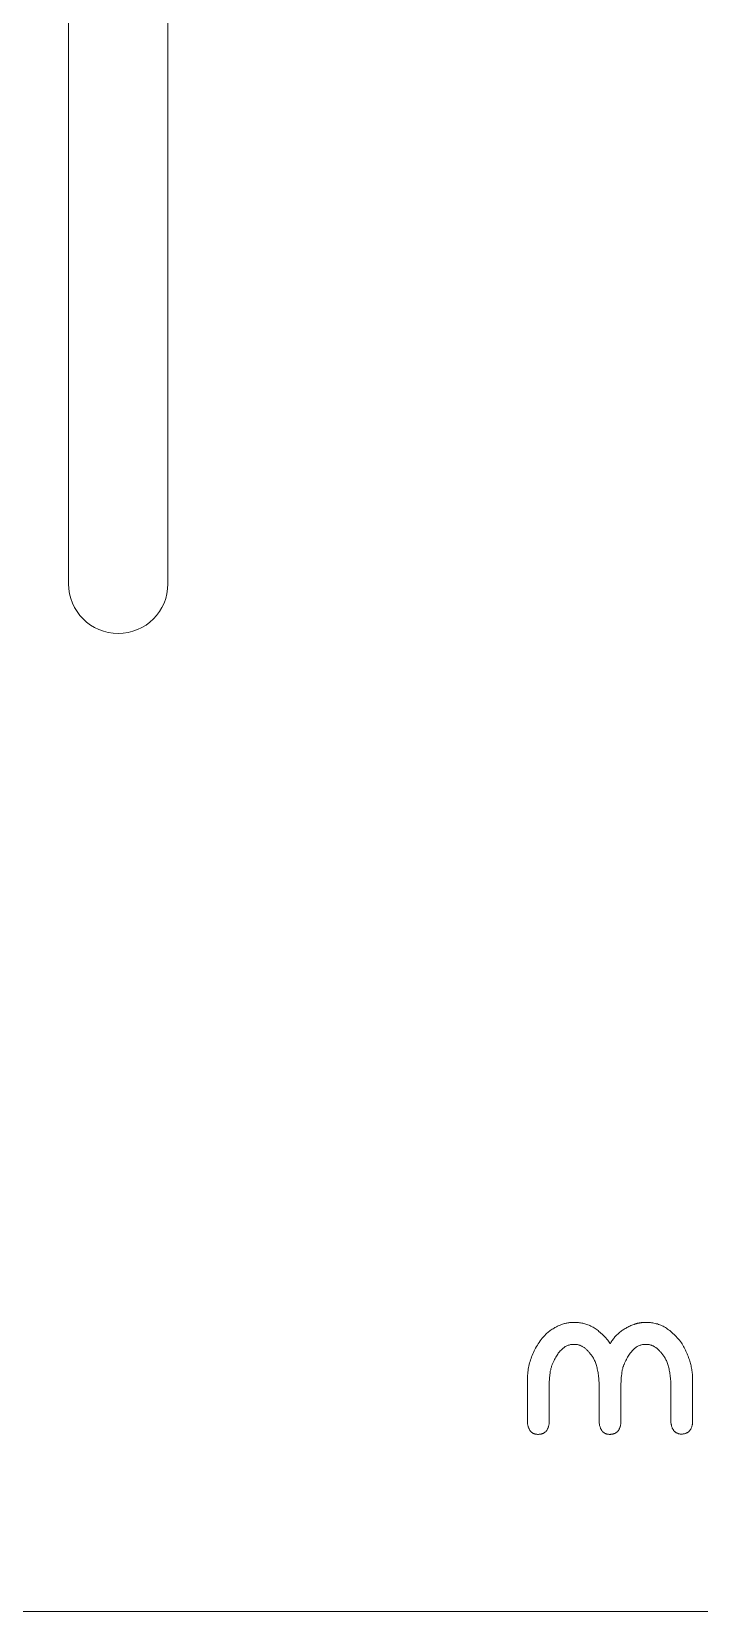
# Model space of a CAD drawing. Header units: metres. Extents: x -2538 to 7610, y -1082 to -498.
# Drawn here: x 6831.6 to 6882.5, y -1081.9 to -961.3 of the extents above; entities that cross this region are included whole.
import ezdxf

# ---------------------------------------------------------------- set-up
doc = ezdxf.new("R2010")
doc.units = ezdxf.units.M
doc.linetypes.add('AUSGEZOGEN', pattern=[0])
doc.layers.add('Standard', color=7, linetype='AUSGEZOGEN', lineweight=25)

msp = doc.modelspace()

# ---------------------------------------------------------------- linework, layer by layer
at = {"layer": 'Standard', "color": 7, "linetype": 'AUSGEZOGEN', "lineweight": 13}
for p, q in [((6834.42, -1003.47), (6834.42, -888.71)), ((6842, -888.71), (6842, -1003.47))]:
    msp.add_line(p, q, dxfattribs=at)
for points in [[(6413.64, -1081.87), (6975.64, -1081.87), (6975.64, -519.87), (6413.64, -519.87), (6413.64, -1081.87)], [(6872.82, -1059.84), (6872.82, -1059.84), (6872.82, -1059.84), (6872.82, -1059.84), (6872.83, -1059.84), (6872.84, -1059.84), (6872.85, -1059.84), (6872.86, -1059.84), (6872.87, -1059.84), (6872.89, -1059.84), (6872.9, -1059.84), (6872.92, -1059.84), (6872.93, -1059.84), (6872.95, -1059.84), (6872.96, -1059.84), (6872.98, -1059.84), (6873, -1059.84), (6873.01, -1059.84), (6873.03, -1059.84), (6873.04, -1059.84), (6873.06, -1059.84), (6873.07, -1059.84), (6873.09, -1059.84), (6873.1, -1059.84), (6873.11, -1059.84), (6873.12, -1059.84), (6873.13, -1059.84), (6873.13, -1059.84), (6873.14, -1059.84), (6873.14, -1059.84), (6873.14, -1059.84), (6873.23, -1059.84), (6873.31, -1059.84), (6873.39, -1059.85), (6873.47, -1059.86), (6873.55, -1059.87), (6873.63, -1059.89), (6873.71, -1059.9), (6873.79, -1059.93), (6873.87, -1059.95), (6873.95, -1059.98), (6874.03, -1060.01), (6874.11, -1060.04), (6874.18, -1060.07), (6874.26, -1060.11), (6874.34, -1060.15), (6874.42, -1060.19), (6874.49, -1060.24), (6874.57, -1060.29), (6874.65, -1060.34), (6874.72, -1060.4), (6874.8, -1060.45), (6874.87, -1060.51), (6874.95, -1060.58), (6875.02, -1060.64), (6875.1, -1060.71), (6875.17, -1060.78), (6875.25, -1060.85), (6875.32, -1060.93), (6875.39, -1061.01), (6875.47, -1061.09), (6875.48, -1061.11), (6875.5, -1061.13), (6875.51, -1061.15), (6875.52, -1061.16), (6875.53, -1061.18), (6875.55, -1061.19), (6875.56, -1061.21), (6875.57, -1061.22), (6875.58, -1061.24), (6875.59, -1061.25), (6875.6, -1061.26), (6875.61, -1061.28), (6875.62, -1061.29), (6875.62, -1061.3), (6875.63, -1061.31), (6875.64, -1061.32), (6875.65, -1061.33), (6875.65, -1061.34), (6875.66, -1061.35), (6875.66, -1061.36), (6875.67, -1061.37), (6875.67, -1061.38), (6875.67, -1061.38), (6875.68, -1061.39), (6875.68, -1061.4), (6875.68, -1061.4), (6875.68, -1061.41), (6875.69, -1061.41), (6875.69, -1061.42), (6875.69, -1061.42), (6875.69, -1061.42), (6875.69, -1061.42), (6875.69, -1061.42), (6875.69, -1061.42), (6875.69, -1061.42), (6875.69, -1061.42), (6875.69, -1061.42), (6875.7, -1061.42), (6875.7, -1061.42), (6875.7, -1061.42), (6875.7, -1061.42), (6875.71, -1061.42), (6875.71, -1061.42), (6875.71, -1061.42), (6875.71, -1061.42), (6875.72, -1061.42), (6875.72, -1061.42), (6875.72, -1061.42), (6875.72, -1061.42), (6875.73, -1061.42), (6875.73, -1061.42), (6875.73, -1061.42), (6875.73, -1061.42), (6875.74, -1061.42), (6875.74, -1061.42), (6875.74, -1061.42), (6875.74, -1061.42), (6875.74, -1061.42), (6875.74, -1061.42), (6875.74, -1061.42), (6875.78, -1061.36), (6875.82, -1061.29), (6875.86, -1061.23), (6875.9, -1061.17), (6875.95, -1061.11), (6875.99, -1061.05), (6876.04, -1060.99), (6876.09, -1060.93), (6876.14, -1060.88), (6876.19, -1060.82), (6876.24, -1060.77), (6876.3, -1060.71), (6876.35, -1060.66), (6876.41, -1060.61), (6876.47, -1060.56), (6876.53, -1060.52), (6876.59, -1060.47), (6876.66, -1060.42), (6876.72, -1060.38), (6876.79, -1060.34), (6876.86, -1060.3), (6876.93, -1060.25), (6877, -1060.22), (6877.07, -1060.18), (6877.15, -1060.14), (6877.22, -1060.1), (6877.3, -1060.07), (6877.38, -1060.04), (6877.46, -1060), (6877.55, -1059.97), (6877.57, -1059.96), (6877.59, -1059.96), (6877.62, -1059.95), (6877.64, -1059.94), (6877.66, -1059.93), (6877.69, -1059.92), (6877.71, -1059.92), (6877.74, -1059.91), (6877.76, -1059.9), (6877.79, -1059.9), (6877.81, -1059.89), (6877.83, -1059.89), (6877.86, -1059.88), (6877.88, -1059.87), (6877.91, -1059.87), (6877.93, -1059.87), (6877.96, -1059.86), (6877.98, -1059.86), (6878.01, -1059.85), (6878.03, -1059.85), (6878.06, -1059.85), (6878.08, -1059.85), (6878.11, -1059.84), (6878.13, -1059.84), (6878.16, -1059.84), (6878.18, -1059.84), (6878.21, -1059.84), (6878.23, -1059.84), (6878.26, -1059.84), (6878.28, -1059.84), (6878.29, -1059.84), (6878.29, -1059.84), (6878.29, -1059.84), (6878.3, -1059.84), (6878.31, -1059.84), (6878.32, -1059.84), (6878.33, -1059.84), (6878.34, -1059.84), (6878.35, -1059.84), (6878.37, -1059.84), (6878.38, -1059.84), (6878.4, -1059.84), (6878.42, -1059.84), (6878.43, -1059.84), (6878.45, -1059.84), (6878.46, -1059.84), (6878.48, -1059.84), (6878.5, -1059.84), (6878.51, -1059.84), (6878.53, -1059.84), (6878.54, -1059.84), (6878.55, -1059.84), (6878.57, -1059.84), (6878.58, -1059.84), (6878.59, -1059.84), (6878.6, -1059.84), (6878.6, -1059.84), (6878.61, -1059.84), (6878.61, -1059.84), (6878.61, -1059.84), (6878.7, -1059.84), (6878.79, -1059.84), (6878.88, -1059.85), (6878.97, -1059.86), (6879.06, -1059.88), (6879.15, -1059.9), (6879.24, -1059.92), (6879.33, -1059.94), (6879.42, -1059.97), (6879.5, -1060.01), (6879.59, -1060.04), (6879.68, -1060.08), (6879.76, -1060.12), (6879.85, -1060.17), (6879.93, -1060.22), (6880.02, -1060.27), (6880.1, -1060.33), (6880.18, -1060.39), (6880.27, -1060.45), (6880.35, -1060.52), (6880.43, -1060.59), (6880.51, -1060.66), (6880.6, -1060.74), (6880.68, -1060.82), (6880.76, -1060.9), (6880.84, -1060.99), (6880.92, -1061.08), (6881, -1061.17), (6881.08, -1061.27), (6881.16, -1061.37), (6881.21, -1061.46), (6881.26, -1061.56), (6881.32, -1061.65), (6881.37, -1061.74), (6881.41, -1061.84), (6881.46, -1061.93), (6881.5, -1062.02), (6881.55, -1062.12), (6881.59, -1062.21), (6881.63, -1062.3), (6881.66, -1062.4), (6881.7, -1062.49), (6881.73, -1062.58), (6881.76, -1062.67), (6881.79, -1062.77), (6881.82, -1062.86), (6881.84, -1062.95), (6881.87, -1063.04), (6881.89, -1063.13), (6881.91, -1063.22), (6881.93, -1063.31), (6881.94, -1063.41), (6881.96, -1063.5), (6881.97, -1063.59), (6881.98, -1063.68), (6881.99, -1063.77), (6881.99, -1063.86), (6882, -1063.95), (6882, -1064.04), (6882, -1064.13), (6882, -1064.14), (6882, -1064.17), (6882, -1064.22), (6882, -1064.29), (6882, -1064.38), (6882, -1064.48), (6882, -1064.59), (6882, -1064.72), (6882, -1064.86), (6882, -1065), (6882, -1065.15), (6882, -1065.31), (6882, -1065.48), (6882, -1065.64), (6882, -1065.81), (6882, -1065.98), (6882, -1066.14), (6882, -1066.31), (6882, -1066.47), (6882, -1066.62), (6882, -1066.77), (6882, -1066.9), (6882, -1067.03), (6882, -1067.14), (6882, -1067.24), (6882, -1067.33), (6882, -1067.4), (6882, -1067.45), (6882, -1067.48), (6882, -1067.49), (6882, -1067.55), (6881.99, -1067.6), (6881.98, -1067.65), (6881.97, -1067.7), (6881.95, -1067.75), (6881.94, -1067.8), (6881.92, -1067.84), (6881.91, -1067.88), (6881.89, -1067.92), (6881.87, -1067.96), (6881.85, -1068), (6881.82, -1068.03), (6881.8, -1068.07), (6881.77, -1068.1), (6881.75, -1068.13), (6881.72, -1068.16), (6881.69, -1068.18), (6881.66, -1068.2), (6881.62, -1068.23), (6881.59, -1068.25), (6881.55, -1068.26), (6881.51, -1068.28), (6881.47, -1068.29), (6881.43, -1068.31), (6881.39, -1068.32), (6881.35, -1068.32), (6881.3, -1068.33), (6881.25, -1068.34), (6881.2, -1068.34), (6881.16, -1068.34), (6881.11, -1068.34), (6881.07, -1068.34), (6881.02, -1068.33), (6880.98, -1068.32), (6880.94, -1068.32), (6880.9, -1068.31), (6880.87, -1068.29), (6880.83, -1068.28), (6880.8, -1068.26), (6880.76, -1068.25), (6880.73, -1068.23), (6880.7, -1068.2), (6880.67, -1068.18), (6880.64, -1068.16), (6880.62, -1068.13), (6880.59, -1068.1), (6880.56, -1068.07), (6880.54, -1068.03), (6880.52, -1068), (6880.5, -1067.96), (6880.48, -1067.92), (6880.46, -1067.88), (6880.44, -1067.84), (6880.43, -1067.8), (6880.41, -1067.75), (6880.4, -1067.7), (6880.39, -1067.65), (6880.38, -1067.6), (6880.37, -1067.55), (6880.36, -1067.49), (6880.36, -1067.48), (6880.36, -1067.46), (6880.36, -1067.42), (6880.36, -1067.37), (6880.36, -1067.31), (6880.36, -1067.24), (6880.36, -1067.15), (6880.36, -1067.06), (6880.36, -1066.96), (6880.36, -1066.85), (6880.36, -1066.74), (6880.36, -1066.63), (6880.36, -1066.51), (6880.36, -1066.38), (6880.36, -1066.26), (6880.36, -1066.14), (6880.36, -1066.02), (6880.36, -1065.9), (6880.36, -1065.78), (6880.36, -1065.67), (6880.36, -1065.56), (6880.36, -1065.46), (6880.36, -1065.37), (6880.36, -1065.29), (6880.36, -1065.21), (6880.36, -1065.15), (6880.36, -1065.1), (6880.36, -1065.06), (6880.36, -1065.04), (6880.36, -1065.03), (6880.36, -1064.9), (6880.36, -1064.77), (6880.36, -1064.65), (6880.35, -1064.53), (6880.35, -1064.41), (6880.34, -1064.29), (6880.33, -1064.18), (6880.32, -1064.07), (6880.31, -1063.96), (6880.3, -1063.86), (6880.28, -1063.75), (6880.27, -1063.65), (6880.25, -1063.56), (6880.23, -1063.46), (6880.21, -1063.37), (6880.19, -1063.28), (6880.17, -1063.2), (6880.15, -1063.11), (6880.12, -1063.03), (6880.09, -1062.95), (6880.07, -1062.88), (6880.04, -1062.81), (6880.01, -1062.74), (6879.98, -1062.67), (6879.94, -1062.6), (6879.91, -1062.54), (6879.87, -1062.48), (6879.84, -1062.43), (6879.8, -1062.37), (6879.76, -1062.32), (6879.72, -1062.27), (6879.68, -1062.22), (6879.64, -1062.17), (6879.6, -1062.12), (6879.56, -1062.07), (6879.52, -1062.03), (6879.48, -1061.99), (6879.44, -1061.95), (6879.4, -1061.91), (6879.36, -1061.87), (6879.32, -1061.83), (6879.28, -1061.8), (6879.24, -1061.77), (6879.2, -1061.74), (6879.16, -1061.71), (6879.11, -1061.68), (6879.07, -1061.66), (6879.03, -1061.64), (6878.99, -1061.61), (6878.95, -1061.6), (6878.91, -1061.58), (6878.87, -1061.56), (6878.82, -1061.55), (6878.78, -1061.54), (6878.74, -1061.53), (6878.7, -1061.52), (6878.66, -1061.51), (6878.61, -1061.51), (6878.57, -1061.5), (6878.53, -1061.5), (6878.53, -1061.5), (6878.53, -1061.5), (6878.53, -1061.5), (6878.52, -1061.5), (6878.52, -1061.5), (6878.51, -1061.5), (6878.51, -1061.5), (6878.5, -1061.5), (6878.49, -1061.5), (6878.49, -1061.5), (6878.48, -1061.5), (6878.47, -1061.5), (6878.46, -1061.5), (6878.46, -1061.5), (6878.45, -1061.5), (6878.44, -1061.5), (6878.43, -1061.5), (6878.42, -1061.5), (6878.42, -1061.5), (6878.41, -1061.5), (6878.4, -1061.5), (6878.39, -1061.5), (6878.39, -1061.5), (6878.38, -1061.5), (6878.38, -1061.5), (6878.37, -1061.5), (6878.37, -1061.5), (6878.37, -1061.5), (6878.37, -1061.5), (6878.37, -1061.5), (6878.3, -1061.51), (6878.24, -1061.51), (6878.18, -1061.52), (6878.12, -1061.53), (6878.06, -1061.55), (6878, -1061.57), (6877.94, -1061.59), (6877.88, -1061.61), (6877.83, -1061.64), (6877.77, -1061.67), (6877.71, -1061.71), (6877.66, -1061.75), (6877.6, -1061.79), (6877.55, -1061.84), (6877.5, -1061.89), (6877.45, -1061.94), (6877.39, -1062), (6877.34, -1062.06), (6877.29, -1062.12), (6877.24, -1062.18), (6877.19, -1062.25), (6877.14, -1062.33), (6877.1, -1062.4), (6877.05, -1062.48), (6877, -1062.57), (6876.96, -1062.65), (6876.91, -1062.74), (6876.87, -1062.84), (6876.82, -1062.93), (6876.78, -1063.04), (6876.76, -1063.07), (6876.75, -1063.11), (6876.73, -1063.15), (6876.72, -1063.19), (6876.7, -1063.24), (6876.69, -1063.28), (6876.68, -1063.33), (6876.67, -1063.38), (6876.65, -1063.43), (6876.64, -1063.49), (6876.63, -1063.54), (6876.62, -1063.6), (6876.61, -1063.66), (6876.6, -1063.73), (6876.6, -1063.79), (6876.59, -1063.86), (6876.58, -1063.93), (6876.57, -1064), (6876.57, -1064.07), (6876.56, -1064.14), (6876.56, -1064.22), (6876.55, -1064.3), (6876.55, -1064.38), (6876.54, -1064.46), (6876.54, -1064.55), (6876.54, -1064.64), (6876.54, -1064.72), (6876.54, -1064.82), (6876.53, -1064.91), (6876.53, -1065), (6876.53, -1065.01), (6876.53, -1065.04), (6876.53, -1065.07), (6876.53, -1065.13), (6876.53, -1065.19), (6876.53, -1065.27), (6876.53, -1065.35), (6876.53, -1065.45), (6876.53, -1065.55), (6876.53, -1065.66), (6876.53, -1065.77), (6876.53, -1065.89), (6876.53, -1066.01), (6876.53, -1066.14), (6876.53, -1066.26), (6876.53, -1066.39), (6876.53, -1066.51), (6876.53, -1066.63), (6876.53, -1066.75), (6876.53, -1066.87), (6876.53, -1066.98), (6876.53, -1067.08), (6876.53, -1067.17), (6876.53, -1067.26), (6876.53, -1067.33), (6876.53, -1067.4), (6876.53, -1067.45), (6876.53, -1067.49), (6876.53, -1067.51), (6876.53, -1067.52), (6876.53, -1067.58), (6876.52, -1067.63), (6876.51, -1067.68), (6876.5, -1067.73), (6876.49, -1067.78), (6876.47, -1067.82), (6876.46, -1067.87), (6876.44, -1067.91), (6876.42, -1067.95), (6876.4, -1067.99), (6876.38, -1068.03), (6876.36, -1068.06), (6876.33, -1068.09), (6876.31, -1068.13), (6876.28, -1068.16), (6876.25, -1068.18), (6876.22, -1068.21), (6876.19, -1068.23), (6876.15, -1068.25), (6876.12, -1068.27), (6876.08, -1068.29), (6876.04, -1068.31), (6876, -1068.32), (6875.96, -1068.33), (6875.92, -1068.34), (6875.88, -1068.35), (6875.83, -1068.36), (6875.78, -1068.36), (6875.74, -1068.37), (6875.69, -1068.37), (6875.64, -1068.37), (6875.6, -1068.36), (6875.56, -1068.36), (6875.51, -1068.35), (6875.47, -1068.34), (6875.44, -1068.33), (6875.4, -1068.32), (6875.36, -1068.31), (6875.33, -1068.29), (6875.29, -1068.27), (6875.26, -1068.25), (6875.23, -1068.23), (6875.2, -1068.21), (6875.17, -1068.18), (6875.15, -1068.16), (6875.12, -1068.13), (6875.1, -1068.09), (6875.07, -1068.06), (6875.05, -1068.03), (6875.03, -1067.99), (6875.01, -1067.95), (6874.99, -1067.91), (6874.98, -1067.87), (6874.96, -1067.82), (6874.95, -1067.78), (6874.93, -1067.73), (6874.92, -1067.68), (6874.91, -1067.63), (6874.9, -1067.58), (6874.89, -1067.52), (6874.89, -1067.51), (6874.89, -1067.49), (6874.89, -1067.45), (6874.89, -1067.4), (6874.89, -1067.34), (6874.89, -1067.26), (6874.89, -1067.18), (6874.89, -1067.08), (6874.89, -1066.98), (6874.89, -1066.87), (6874.89, -1066.76), (6874.89, -1066.64), (6874.89, -1066.52), (6874.89, -1066.4), (6874.89, -1066.28), (6874.89, -1066.15), (6874.89, -1066.03), (6874.89, -1065.91), (6874.89, -1065.79), (6874.89, -1065.68), (6874.89, -1065.57), (6874.89, -1065.47), (6874.89, -1065.37), (6874.89, -1065.29), (6874.89, -1065.22), (6874.89, -1065.15), (6874.89, -1065.1), (6874.89, -1065.06), (6874.89, -1065.04), (6874.89, -1065.03), (6874.89, -1064.9), (6874.89, -1064.77), (6874.89, -1064.65), (6874.88, -1064.53), (6874.88, -1064.41), (6874.87, -1064.29), (6874.86, -1064.18), (6874.85, -1064.07), (6874.84, -1063.96), (6874.83, -1063.86), (6874.81, -1063.75), (6874.8, -1063.65), (6874.78, -1063.56), (6874.76, -1063.46), (6874.74, -1063.37), (6874.72, -1063.28), (6874.7, -1063.2), (6874.68, -1063.11), (6874.65, -1063.03), (6874.63, -1062.95), (6874.6, -1062.88), (6874.57, -1062.81), (6874.54, -1062.74), (6874.51, -1062.67), (6874.48, -1062.6), (6874.44, -1062.54), (6874.41, -1062.48), (6874.37, -1062.43), (6874.33, -1062.37), (6874.29, -1062.32), (6874.25, -1062.27), (6874.21, -1062.22), (6874.17, -1062.17), (6874.13, -1062.12), (6874.09, -1062.07), (6874.05, -1062.03), (6874.01, -1061.99), (6873.97, -1061.95), (6873.93, -1061.91), (6873.89, -1061.87), (6873.85, -1061.83), (6873.81, -1061.8), (6873.77, -1061.77), (6873.73, -1061.74), (6873.69, -1061.71), (6873.65, -1061.68), (6873.6, -1061.66), (6873.56, -1061.64), (6873.52, -1061.61), (6873.48, -1061.6), (6873.44, -1061.58), (6873.4, -1061.56), (6873.36, -1061.55), (6873.31, -1061.54), (6873.27, -1061.53), (6873.23, -1061.52), (6873.19, -1061.51), (6873.15, -1061.51), (6873.1, -1061.5), (6873.06, -1061.5), (6873.06, -1061.5), (6873.06, -1061.5), (6873.06, -1061.5), (6873.05, -1061.5), (6873.05, -1061.5), (6873.04, -1061.5), (6873.04, -1061.5), (6873.03, -1061.5), (6873.03, -1061.5), (6873.02, -1061.5), (6873.01, -1061.5), (6873, -1061.5), (6873, -1061.5), (6872.99, -1061.5), (6872.98, -1061.5), (6872.97, -1061.5), (6872.96, -1061.5), (6872.96, -1061.5), (6872.95, -1061.5), (6872.94, -1061.5), (6872.93, -1061.5), (6872.93, -1061.5), (6872.92, -1061.5), (6872.91, -1061.5), (6872.91, -1061.5), (6872.91, -1061.5), (6872.9, -1061.5), (6872.9, -1061.5), (6872.9, -1061.5), (6872.9, -1061.5), (6872.83, -1061.51), (6872.77, -1061.51), (6872.71, -1061.52), (6872.65, -1061.53), (6872.59, -1061.55), (6872.53, -1061.57), (6872.47, -1061.59), (6872.42, -1061.61), (6872.36, -1061.64), (6872.3, -1061.67), (6872.25, -1061.71), (6872.19, -1061.75), (6872.14, -1061.79), (6872.08, -1061.84), (6872.03, -1061.89), (6871.98, -1061.94), (6871.92, -1062), (6871.87, -1062.06), (6871.82, -1062.12), (6871.77, -1062.18), (6871.72, -1062.25), (6871.68, -1062.33), (6871.63, -1062.4), (6871.58, -1062.48), (6871.53, -1062.57), (6871.49, -1062.65), (6871.44, -1062.74), (6871.4, -1062.84), (6871.35, -1062.93), (6871.31, -1063.04), (6871.3, -1063.07), (6871.28, -1063.11), (6871.26, -1063.15), (6871.25, -1063.19), (6871.24, -1063.24), (6871.22, -1063.28), (6871.21, -1063.33), (6871.2, -1063.38), (6871.19, -1063.43), (6871.17, -1063.49), (6871.16, -1063.54), (6871.15, -1063.6), (6871.14, -1063.66), (6871.14, -1063.73), (6871.13, -1063.79), (6871.12, -1063.86), (6871.11, -1063.93), (6871.1, -1064), (6871.1, -1064.07), (6871.09, -1064.14), (6871.09, -1064.22), (6871.08, -1064.3), (6871.08, -1064.38), (6871.08, -1064.46), (6871.07, -1064.55), (6871.07, -1064.64), (6871.07, -1064.72), (6871.07, -1064.82), (6871.07, -1064.91), (6871.07, -1065), (6871.07, -1065.01), (6871.07, -1065.04), (6871.07, -1065.07), (6871.07, -1065.13), (6871.07, -1065.19), (6871.07, -1065.27), (6871.07, -1065.35), (6871.07, -1065.45), (6871.07, -1065.55), (6871.07, -1065.66), (6871.07, -1065.77), (6871.07, -1065.89), (6871.07, -1066.01), (6871.07, -1066.14), (6871.07, -1066.26), (6871.07, -1066.39), (6871.07, -1066.51), (6871.07, -1066.63), (6871.07, -1066.75), (6871.07, -1066.87), (6871.07, -1066.98), (6871.07, -1067.08), (6871.07, -1067.17), (6871.07, -1067.26), (6871.07, -1067.33), (6871.07, -1067.4), (6871.07, -1067.45), (6871.07, -1067.49), (6871.07, -1067.51), (6871.07, -1067.52), (6871.06, -1067.58), (6871.05, -1067.63), (6871.04, -1067.68), (6871.03, -1067.73), (6871.02, -1067.78), (6871, -1067.82), (6870.99, -1067.87), (6870.97, -1067.91), (6870.95, -1067.95), (6870.93, -1067.99), (6870.91, -1068.03), (6870.89, -1068.06), (6870.86, -1068.09), (6870.84, -1068.13), (6870.81, -1068.16), (6870.78, -1068.18), (6870.75, -1068.21), (6870.72, -1068.23), (6870.68, -1068.25), (6870.65, -1068.27), (6870.61, -1068.29), (6870.57, -1068.31), (6870.54, -1068.32), (6870.49, -1068.33), (6870.45, -1068.34), (6870.41, -1068.35), (6870.36, -1068.36), (6870.32, -1068.36), (6870.27, -1068.37), (6870.22, -1068.37), (6870.17, -1068.37), (6870.13, -1068.36), (6870.09, -1068.36), (6870.05, -1068.35), (6870.01, -1068.34), (6869.97, -1068.33), (6869.93, -1068.32), (6869.89, -1068.31), (6869.86, -1068.29), (6869.83, -1068.27), (6869.79, -1068.25), (6869.76, -1068.23), (6869.73, -1068.21), (6869.7, -1068.18), (6869.68, -1068.16), (6869.65, -1068.13), (6869.63, -1068.09), (6869.6, -1068.06), (6869.58, -1068.03), (6869.56, -1067.99), (6869.54, -1067.95), (6869.52, -1067.91), (6869.51, -1067.87), (6869.49, -1067.82), (6869.48, -1067.78), (6869.46, -1067.73), (6869.45, -1067.68), (6869.44, -1067.63), (6869.43, -1067.58), (6869.42, -1067.52), (6869.42, -1067.51), (6869.42, -1067.48), (6869.42, -1067.42), (6869.42, -1067.35), (6869.42, -1067.27), (6869.42, -1067.16), (6869.42, -1067.05), (6869.42, -1066.92), (6869.42, -1066.78), (6869.42, -1066.63), (6869.42, -1066.48), (6869.42, -1066.32), (6869.42, -1066.15), (6869.42, -1065.98), (6869.42, -1065.81), (6869.42, -1065.64), (6869.42, -1065.47), (6869.42, -1065.3), (6869.42, -1065.14), (6869.42, -1064.99), (6869.42, -1064.84), (6869.42, -1064.7), (6869.42, -1064.57), (6869.42, -1064.46), (6869.42, -1064.35), (6869.42, -1064.27), (6869.42, -1064.2), (6869.42, -1064.15), (6869.42, -1064.11), (6869.42, -1064.1), (6869.43, -1063.98), (6869.43, -1063.86), (6869.44, -1063.74), (6869.45, -1063.62), (6869.46, -1063.5), (6869.48, -1063.38), (6869.5, -1063.26), (6869.52, -1063.15), (6869.55, -1063.03), (6869.58, -1062.91), (6869.61, -1062.8), (6869.65, -1062.68), (6869.69, -1062.57), (6869.73, -1062.45), (6869.77, -1062.34), (6869.82, -1062.23), (6869.87, -1062.12), (6869.93, -1062), (6869.98, -1061.89), (6870.04, -1061.78), (6870.11, -1061.67), (6870.17, -1061.56), (6870.24, -1061.46), (6870.32, -1061.35), (6870.39, -1061.24), (6870.47, -1061.13), (6870.55, -1061.03), (6870.64, -1060.92), (6870.73, -1060.82), (6870.82, -1060.71), (6870.89, -1060.65), (6870.96, -1060.6), (6871.03, -1060.54), (6871.09, -1060.49), (6871.16, -1060.44), (6871.23, -1060.4), (6871.3, -1060.35), (6871.37, -1060.31), (6871.44, -1060.26), (6871.5, -1060.22), (6871.57, -1060.19), (6871.64, -1060.15), (6871.7, -1060.12), (6871.77, -1060.08), (6871.84, -1060.05), (6871.9, -1060.03), (6871.97, -1060), (6872.04, -1059.98), (6872.1, -1059.95), (6872.17, -1059.93), (6872.23, -1059.91), (6872.3, -1059.9), (6872.36, -1059.88), (6872.43, -1059.87), (6872.49, -1059.86), (6872.56, -1059.85), (6872.62, -1059.84), (6872.69, -1059.84), (6872.75, -1059.84), (6872.82, -1059.84)]]:
    msp.add_lwpolyline(points, close=True, dxfattribs=at)
msp.add_arc((6838.21, -1003.47), 3.79, 180, 0, dxfattribs=at)

doc.saveas('drawing.dxf')
